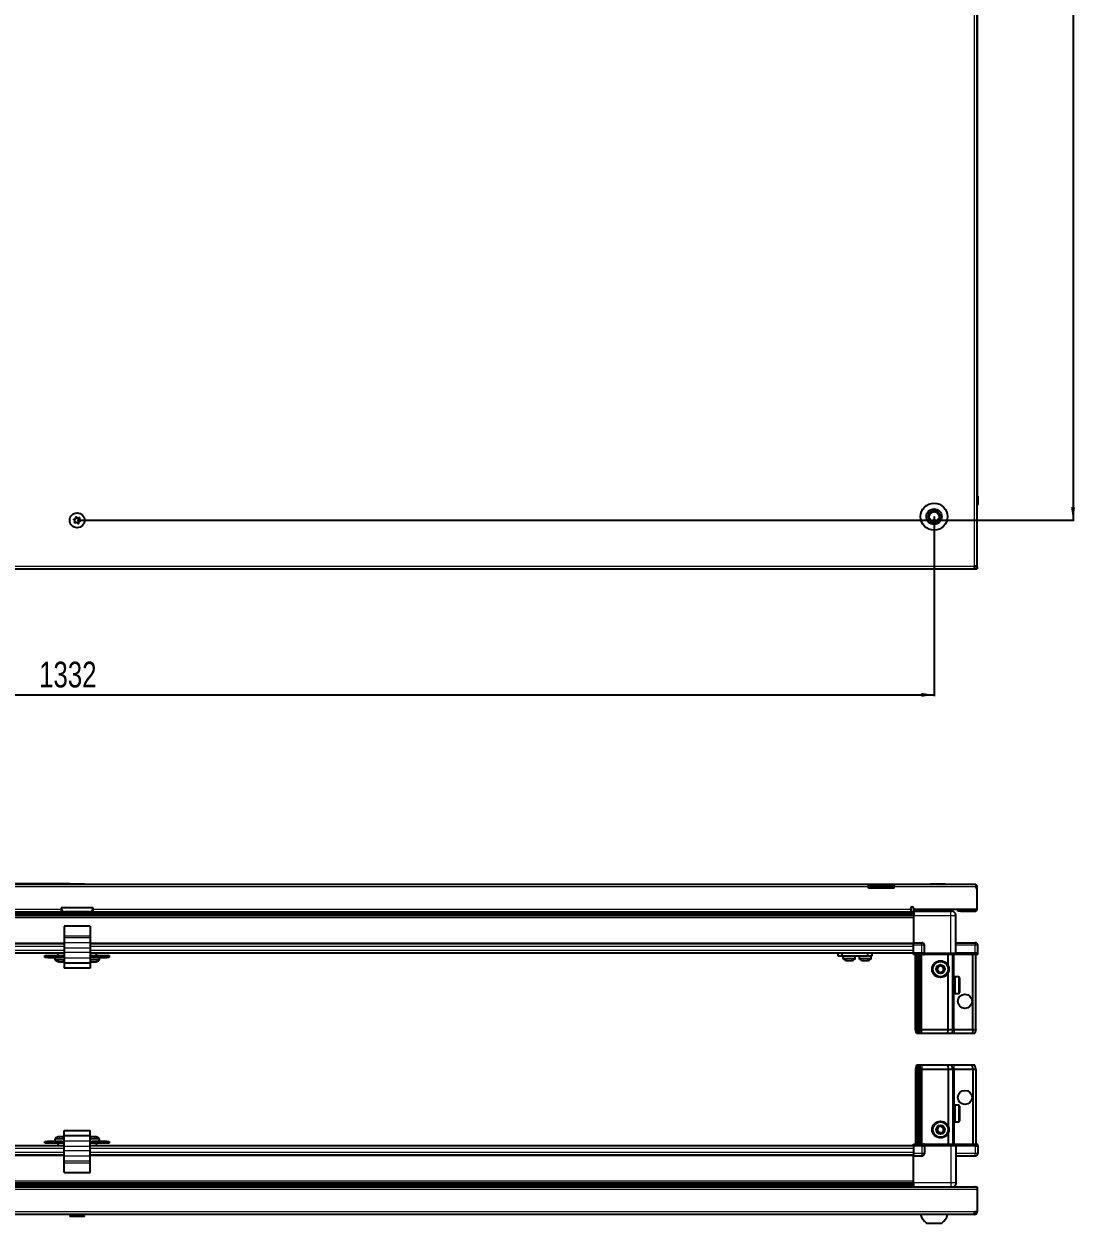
# Model space of a CAD drawing. Header units: millimetres. Extents: x 1219 to 4907, y 68 to 1991.
# Drawn here: x 2033 to 2850, y 68 to 1000 of the extents above; entities that cross this region are included whole.
import ezdxf

# ---------------------------------------------------------------- set-up
doc = ezdxf.new("R2010")
doc.units = ezdxf.units.MM
doc.layers.add('FORMAT', color=7, linetype='Continuous')
doc.styles.add('SLDTEXTSTYLE0', font='TXT', dxfattribs={"width": 0.75})
doc.dimstyles.new('SLDDIMSTYLE0', dxfattribs={"dimtxt": 20, "dimasz": 10, "dimexe": 0, "dimexo": 0.0625, "dimgap": 5, "dimtad": 2, "dimdec": 1, "dimrnd": 1e-09, "dimzin": 12, "dimdsep": 46, "dimtxsty": 'SLDTEXTSTYLE0', "dimsah": 1, "dimcen": 0.09, "dimadec": 0, "dimazin": 3, "dimtfac": 1, "dimtofl": 0, "dimtmove": 0, "dimatfit": 3, "dimfxl": 0, "dimfrac": 2, "dimtolj": 1, "dimtzin": 12, "dimarcsym": 0})

# ---------------------------------------------------------------- blocks, each defined once
blk = doc.blocks.new('_D_2')
at = {"layer": 'FORMAT'}
for p, q in [((1408.66, 617.31), (1408.66, 477.82)), ((2740.66, 617.31), (2740.66, 477.82)), ((1408.66, 478.82), (2740.66, 478.82))]:
    blk.add_line(p, q, dxfattribs=at)
for points in [[(1408.66, 478.82), (1418.66, 477.28), (1418.66, 480.36)], [(2740.66, 478.82), (2730.66, 480.36), (2730.66, 477.28)]]:
    blk.add_solid(points, dxfattribs=at)
at = {"layer": 'FORMAT', "insert": (2045.1, 504.6), "char_height": 20, "attachment_point": 1, "style": 'SLDTEXTSTYLE0'}
blk.add_mtext('1332', dxfattribs=at)
blk = doc.blocks.new('_D_4')
at = {"layer": 'FORMAT'}
for p, q in [((2074.67, 1738.32), (2849.66, 1738.32)), ((2848.66, 1738.32), (2848.66, 614.47)), ((2074.67, 614.47), (2849.66, 614.47))]:
    blk.add_line(p, q, dxfattribs=at)
for points in [[(2848.66, 1738.32), (2847.12, 1728.32), (2850.2, 1728.32)], [(2848.66, 614.47), (2850.2, 624.47), (2847.12, 624.47)]]:
    blk.add_solid(points, dxfattribs=at)
at = {"layer": 'FORMAT', "insert": (2822.88, 1135.76), "char_height": 20, "attachment_point": 1, "rotation": 90, "style": 'SLDTEXTSTYLE0'}
blk.add_mtext('1123,9', dxfattribs=at)
blk = doc.blocks.new('_D_11')
at = {"layer": 'FORMAT'}
for p, q in [((2068.86, 332.01), (1307.66, 332.01)), ((1308.66, 332.01), (1308.66, 75.01)), ((1377.25, 75.01), (1307.66, 75.01))]:
    blk.add_line(p, q, dxfattribs=at)
for points in [[(1308.66, 332.01), (1307.12, 322.01), (1310.2, 322.01)], [(1308.66, 75.01), (1310.2, 85.01), (1307.12, 85.01)]]:
    blk.add_solid(points, dxfattribs=at)
at = {"layer": 'FORMAT', "insert": (1282.88, 181.34), "char_height": 20, "attachment_point": 1, "rotation": 90, "style": 'SLDTEXTSTYLE0'}
blk.add_mtext('257', dxfattribs=at)

msp = doc.modelspace()

# ---------------------------------------------------------------- linework, layer by layer
at = {"color": 8, "linetype": 'Continuous', "lineweight": 18}
for p, q in [((2772.06, 578.92), (2772.06, 1773.72)), ((2774.16, 626.82), (2774.66, 626.82)), ((1377.26, 578.92), (2772.06, 578.92)), ((2689.66, 329.61), (1459.66, 329.61)), ((2699.66, 331.71), (2699.66, 330.21)), ((2773.16, 329.61), (2709.66, 329.61)), ((2724.66, 309.47), (1424.66, 309.47)), ((1426.66, 312.31), (2062.16, 312.31)), ((2062.16, 310.71), (2063.5, 310.71)), ((2085.82, 310.71), (2087.16, 310.71)), ((2087.16, 312.31), (2722.66, 312.31)), ((2722.66, 310.71), (2724.66, 310.71)), ((2761.16, 312.21), (2761.16, 310.71)), ((2772.06, 312.21), (2772.06, 310.71)), ((1424.66, 307.03), (2724.66, 307.03)), ((2724.66, 305.61), (1424.66, 305.61)), ((2753.66, 307.21), (2724.66, 307.21)), ((2753.66, 278.21), (2753.66, 307.21)), ((2084.66, 291.43), (2064.66, 291.43)), ((2084.66, 289.99), (2064.66, 289.99)), ((1424.66, 286.21), (2064.66, 286.21)), ((1424.66, 283.56), (2064.66, 283.56)), ((1424.66, 280.36), (2064.66, 280.36)), ((2084.66, 286.22), (2064.66, 286.22)), ((2084.66, 281.89), (2064.66, 281.89)), ((2084.66, 286.21), (2724.66, 286.21)), ((2084.66, 283.56), (2724.66, 283.56)), ((2084.66, 280.36), (2724.66, 280.36)), ((2731.16, 284.21), (2724.66, 284.21)), ((2731.16, 284.21), (2731.16, 286.21)), ((2731.16, 278.21), (2731.16, 284.21)), ((2733.16, 284.21), (2731.16, 284.21)), ((2772.66, 284.21), (2757.66, 284.21)), ((2772.66, 286.21), (2772.66, 284.21)), ((2772.66, 278.21), (2772.66, 284.21)), ((2774.66, 284.21), (2772.66, 284.21)), ((2064.66, 272.95), (2057.41, 272.95)), ((2064.66, 272.58), (2057.6, 272.58)), ((2084.66, 278.67), (2064.66, 278.67)), ((2084.66, 274.34), (2064.66, 274.34)), ((2091.91, 272.95), (2084.66, 272.95)), ((2091.71, 272.58), (2084.66, 272.58)), ((2672.07, 273.95), (2669.86, 273.95)), ((2672.17, 273.58), (2670.05, 273.58)), ((2679.36, 273.95), (2672.07, 273.95)), ((2679.16, 273.58), (2672.17, 273.58)), ((2679.21, 273.58), (2679.16, 273.58)), ((2679.41, 273.95), (2679.36, 273.95)), ((2689.86, 273.95), (2682.36, 273.95)), ((2689.75, 273.58), (2682.55, 273.58)), ((2691.66, 273.58), (2689.75, 273.58)), ((2691.86, 273.95), (2689.86, 273.95)), ((2724.66, 278.21), (2724.66, 277.87)), ((2731.16, 278.21), (2731.16, 277.87)), ((2731.16, 218.71), (2731.16, 277.01)), ((2733.36, 278.21), (2733.36, 277.01)), ((2753.66, 278.21), (2753.66, 277.01)), ((2756.16, 257.21), (2756.16, 277.01)), ((2757.86, 278.21), (2757.86, 277.01)), ((2772.66, 278.21), (2772.66, 277.01)), ((2759.56, 259.71), (2759.56, 258.02)), ((2759.56, 258.02), (2759.56, 246.71)), ((2756.16, 218.71), (2756.16, 249.21)), ((2731.16, 215.71), (2731.16, 218.71)), ((2756.16, 218.71), (2756.16, 215.71)), ((2731.16, 191.01), (2731.16, 188.01)), ((2731.16, 188.01), (2731.16, 129.71)), ((2756.16, 188.01), (2756.16, 191.01)), ((2756.16, 188.01), (2756.16, 157.51)), ((2759.56, 160.01), (2759.56, 147.01)), ((2756.16, 149.51), (2756.16, 129.71)), ((2057.41, 133.76), (2062.16, 133.76)), ((2057.6, 134.13), (2062.16, 134.13)), ((2062.16, 134.13), (2064.66, 134.13)), ((2062.16, 133.76), (2064.66, 133.76)), ((2064.66, 132.38), (2084.66, 132.38)), ((2084.66, 134.13), (2087.16, 134.13)), ((2084.66, 133.76), (2087.16, 133.76)), ((2087.16, 134.13), (2091.71, 134.13)), ((2087.16, 133.76), (2091.91, 133.76)), ((2064.66, 126.36), (1424.66, 126.36)), ((2064.66, 123.16), (1424.66, 123.16)), ((2064.66, 128.05), (2084.66, 128.05)), ((2064.66, 124.82), (2084.66, 124.82)), ((2724.66, 126.36), (2084.66, 126.36)), ((2724.66, 123.16), (2084.66, 123.16)), ((2731.16, 122.51), (2724.66, 122.51)), ((2731.16, 128.51), (2731.16, 128.84)), ((2731.16, 128.51), (2731.16, 122.51)), ((2733.16, 122.51), (2731.16, 122.51)), ((2731.16, 122.51), (2731.16, 120.51)), ((2733.36, 129.71), (2733.36, 128.51)), ((2753.66, 128.51), (2753.66, 129.71)), ((2753.66, 128.51), (2753.66, 99.51)), ((2772.66, 122.51), (2757.66, 122.51)), ((2757.86, 129.71), (2757.86, 128.51)), ((2772.66, 128.51), (2772.66, 129.71)), ((2772.66, 128.51), (2772.66, 122.51)), ((2774.66, 122.51), (2772.66, 122.51)), ((2772.66, 120.51), (2772.66, 122.51)), ((2064.66, 120.51), (1424.66, 120.51)), ((2064.66, 120.5), (2084.66, 120.5)), ((2064.66, 116.73), (2084.66, 116.73)), ((2064.66, 115.29), (2084.66, 115.29)), ((2724.66, 120.51), (2084.66, 120.51)), ((2774.16, 94.41), (1375.16, 94.41)), ((1424.66, 101.11), (2724.66, 101.11)), ((2724.66, 99.69), (1424.66, 99.69)), ((1424.66, 97.24), (2724.66, 97.24)), ((2753.66, 99.51), (2724.66, 99.51)), ((2772.06, 96.51), (2772.06, 96.61)), ((2772.06, 77.11), (1377.26, 77.11))]:
    msp.add_line(p, q, dxfattribs=at)
at = {"color": 7, "linetype": 'Continuous', "lineweight": 25}
for p, q in [((2774.16, 578.92), (2774.16, 1773.72)), ((2774.51, 633.32), (2774.51, 1719.32)), ((2774.16, 633.32), (2774.66, 633.32)), ((2774.66, 633.32), (2774.66, 633.32)), ((2774.66, 626.82), (2774.66, 633.32)), ((2774.66, 633.32), (2774.66, 626.82)), ((2774.16, 578.92), (2772.06, 578.92)), ((2772.06, 576.82), (2772.06, 578.92)), ((2774.16, 578.32), (2772.06, 578.32)), ((2774.16, 578.32), (2774.16, 578.92)), ((2774.16, 578.32), (2774.16, 576.82)), ((1377.26, 576.82), (2772.06, 576.82)), ((2772.06, 576.82), (2774.16, 576.82)), ((1459.66, 331.71), (2689.66, 331.71)), ((2068.87, 332.01), (2068.87, 331.71)), ((2068.87, 332.01), (2080.44, 332.01)), ((2080.44, 331.71), (2080.44, 332.01)), ((2689.66, 329.61), (2689.66, 331.71)), ((2689.66, 331.71), (2699.66, 331.71)), ((2699.66, 330.21), (2689.66, 330.21)), ((2689.66, 328.71), (2689.66, 329.61)), ((2709.66, 328.71), (2689.66, 328.71)), ((2699.66, 331.71), (2709.66, 331.71)), ((2709.66, 330.21), (2699.66, 330.21)), ((2709.66, 331.71), (2772.56, 331.71)), ((2709.66, 331.71), (2709.66, 329.61)), ((2709.66, 328.71), (2709.66, 329.61)), ((2737.72, 332.01), (2737.72, 331.71)), ((2737.72, 332.01), (2748.2, 332.01)), ((2748.2, 332.01), (2749.29, 332.01)), ((2749.29, 331.71), (2749.29, 332.01)), ((2773.16, 329.61), (2773.16, 328.71)), ((2773.16, 329.61), (2774.16, 329.61)), ((2774.16, 328.71), (2773.16, 328.71)), ((2774.16, 328.71), (2774.16, 329.61)), ((2774.16, 312.21), (2774.16, 328.71)), ((2724.66, 308.27), (1424.66, 308.27)), ((2724.66, 308.23), (1424.66, 308.23)), ((1426.66, 310.21), (2062.16, 310.21)), ((1450.78, 310.06), (2698.53, 310.06)), ((2087.16, 313.21), (2062.16, 313.21)), ((2062.16, 313.21), (2062.16, 312.31)), ((2062.16, 312.31), (2062.16, 310.21)), ((2084.16, 310.21), (2065.16, 310.21)), ((2087.16, 312.31), (2087.16, 313.21)), ((2087.16, 310.21), (2087.16, 312.31)), ((2087.16, 310.21), (2722.66, 310.21)), ((2693.16, 310.21), (2693.16, 310.06)), ((2693.27, 310.21), (2693.27, 310.06)), ((2693.45, 310.21), (2693.45, 310.06)), ((2693.96, 310.21), (2693.96, 310.06)), ((2694.35, 310.21), (2694.35, 310.06)), ((2695.2, 310.21), (2695.2, 310.06)), ((2695.77, 310.21), (2695.77, 310.06)), ((2696.89, 310.21), (2696.89, 310.06)), ((2697.57, 310.21), (2697.57, 310.06)), ((2698.53, 310.06), (2698.84, 310.06)), ((2698.84, 310.21), (2698.84, 310.06)), ((2698.84, 310.06), (2699.57, 310.06)), ((2698.84, 310.06), (2698.84, 310.06)), ((2699.1, 310.21), (2699.1, 310.06)), ((2699.57, 310.21), (2699.57, 310.06)), ((2699.57, 310.06), (2700.87, 310.06)), ((2700.78, 310.06), (2724.66, 310.06)), ((2700.87, 310.21), (2700.87, 310.06)), ((2700.96, 310.21), (2700.96, 310.06)), ((2701.59, 310.21), (2701.59, 310.06)), ((2702.78, 310.21), (2702.78, 310.06)), ((2703.41, 310.21), (2703.41, 310.06)), ((2704.39, 310.21), (2704.39, 310.06)), ((2704.87, 310.21), (2704.87, 310.06)), ((2705.54, 310.21), (2705.54, 310.06)), ((2705.81, 310.21), (2705.81, 310.06)), ((2706.11, 310.21), (2706.11, 310.06)), ((2706.16, 310.06), (2706.16, 310.21)), ((2706.16, 310.21), (2706.16, 310.06)), ((2722.66, 312.31), (2722.66, 313.06)), ((2722.66, 312.31), (2722.66, 310.21)), ((2724.66, 313.06), (2724.66, 312.21)), ((2724.66, 312.21), (2774.16, 312.21)), ((2724.66, 312.21), (2724.66, 310.71)), ((2724.66, 310.71), (2753.66, 310.71)), ((2724.81, 310.71), (2724.81, 307.21)), ((2727.41, 312.21), (2727.41, 310.71)), ((2753.91, 310.71), (2753.91, 312.21)), ((2759.16, 310.71), (2759.16, 312.21)), ((2761.16, 310.71), (2759.16, 310.71)), ((2761.16, 310.71), (2772.06, 310.71)), ((2084.66, 299.16), (2064.66, 299.16)), ((2064.66, 299.16), (2064.66, 291.43)), ((2084.66, 299.16), (2084.66, 291.43)), ((2724.66, 307.21), (2724.66, 286.21)), ((2757.66, 278.21), (2757.66, 307.21)), ((2064.66, 291.43), (2064.66, 289.99)), ((2064.66, 289.99), (2064.66, 286.22)), ((2084.66, 291.43), (2084.66, 289.99)), ((2084.66, 289.99), (2084.66, 286.22)), ((1424.66, 285.56), (2064.66, 285.56)), ((2064.66, 286.22), (2064.66, 281.89)), ((2064.66, 281.89), (2064.66, 278.67)), ((2084.66, 286.22), (2084.66, 281.89)), ((2084.66, 285.56), (2724.66, 285.56)), ((2084.66, 281.89), (2084.66, 278.67)), ((2724.66, 286.21), (2731.16, 286.21)), ((2724.66, 284.21), (2724.66, 286.21)), ((2724.66, 278.21), (2724.66, 284.21)), ((2733.16, 278.21), (2733.16, 284.21)), ((2757.66, 286.21), (2772.66, 286.21)), ((2774.66, 278.21), (2774.66, 284.21)), ((1424.66, 278.36), (2064.66, 278.36)), ((2049.66, 274.86), (2049.66, 276.36)), ((2049.66, 276.36), (2051.66, 276.36)), ((2051.66, 274.86), (2049.66, 274.86)), ((2051.66, 276.36), (2051.66, 274.86)), ((2051.66, 276.36), (2062.91, 276.36)), ((2051.66, 274.86), (2062.91, 274.86)), ((2057.41, 274.86), (2057.41, 272.95)), ((2059.66, 278.36), (2059.66, 276.36)), ((2062.91, 274.86), (2062.91, 276.36)), ((2062.91, 276.36), (2064.66, 276.36)), ((2064.66, 274.86), (2062.91, 274.86)), ((2064.66, 278.67), (2064.66, 274.34)), ((2064.66, 274.34), (2064.66, 270.36)), ((2084.66, 270.36), (2064.66, 270.36)), ((2064.66, 270.36), (2064.66, 266.36)), ((2084.66, 278.67), (2084.66, 274.34)), ((2084.66, 278.36), (2724.66, 278.36)), ((2084.66, 276.36), (2086.41, 276.36)), ((2086.41, 274.86), (2084.66, 274.86)), ((2084.66, 274.34), (2084.66, 270.36)), ((2084.66, 271.56), (2084.91, 271.48)), ((2084.66, 270.36), (2084.66, 266.36)), ((2086.41, 276.36), (2086.41, 274.86)), ((2086.41, 276.36), (2097.66, 276.36)), ((2086.41, 274.86), (2097.66, 274.86)), ((2089.66, 276.36), (2089.66, 278.36)), ((2091.91, 272.95), (2091.91, 274.86)), ((2097.66, 274.86), (2097.66, 276.36)), ((2097.66, 276.36), (2099.66, 276.36)), ((2099.66, 274.86), (2097.66, 274.86)), ((2099.66, 276.36), (2099.66, 274.86)), ((2666.01, 275.86), (2666.01, 278.36)), ((2669.01, 275.86), (2666.01, 275.86)), ((2669.01, 278.36), (2669.01, 275.86)), ((2689.21, 275.86), (2669.01, 275.86)), ((2669.86, 275.86), (2669.86, 273.95)), ((2679.36, 273.95), (2679.36, 275.86)), ((2679.41, 273.95), (2679.41, 275.86)), ((2682.36, 275.86), (2682.36, 273.95)), ((2689.21, 275.86), (2689.21, 278.36)), ((2692.21, 275.86), (2689.21, 275.86)), ((2691.86, 273.95), (2691.86, 275.86)), ((2692.21, 278.36), (2692.21, 275.86)), ((2724.66, 278.21), (2731.16, 278.21)), ((2724.66, 278.21), (2724.66, 277.87)), ((2724.66, 278.21), (2724.66, 278.21)), ((2731.16, 278.21), (2724.66, 278.21)), ((2724.66, 277.01), (2724.66, 277.87)), ((2724.66, 277.87), (2724.66, 277.87)), ((2724.66, 277.87), (2731.16, 277.87)), ((2732.48, 277.01), (2724.66, 277.01)), ((2726.16, 218.71), (2726.16, 277.01)), ((2727.66, 218.71), (2727.66, 277.01)), ((2729.16, 218.71), (2729.16, 277.01)), ((2730.16, 218.71), (2730.16, 277.01)), ((2733.16, 278.21), (2731.16, 278.21)), ((2732.48, 277.01), (2733.16, 277.01)), ((2733.16, 278.21), (2733.16, 277.01)), ((2733.16, 278.21), (2733.36, 278.21)), ((2733.36, 277.01), (2733.16, 277.01)), ((2733.36, 278.21), (2753.66, 278.21)), ((2753.66, 277.01), (2733.36, 277.01)), ((2751.66, 268.21), (2751.66, 277.01)), ((2753.66, 278.21), (2757.66, 278.21)), ((2757.66, 277.01), (2753.66, 277.01)), ((2755.16, 218.71), (2755.16, 277.01)), ((2757.66, 278.21), (2757.66, 277.01)), ((2757.66, 278.21), (2757.86, 278.21)), ((2757.86, 277.01), (2757.66, 277.01)), ((2757.86, 278.21), (2772.66, 278.21)), ((2772.66, 278.21), (2757.86, 278.21)), ((2772.66, 277.01), (2757.86, 277.01)), ((2770.66, 218.71), (2770.66, 277.01)), ((2774.66, 278.21), (2772.66, 278.21)), ((2772.66, 277.01), (2774.16, 277.01)), ((2773.16, 218.71), (2773.16, 277.01)), ((2774.16, 277.01), (2774.66, 277.87)), ((2774.66, 278.21), (2774.66, 277.87)), ((2084.66, 266.36), (2064.66, 266.36)), ((2751.66, 218.71), (2751.66, 263.21)), ((2755.19, 257.21), (2755.16, 257.21)), ((2755.67, 256.52), (2755.19, 257.21)), ((2755.19, 257.21), (2755.19, 256.17)), ((2755.19, 256.17), (2755.19, 249.21)), ((2756.16, 257.21), (2755.67, 256.52)), ((2755.67, 256.52), (2755.67, 255.66)), ((2755.67, 255.66), (2755.67, 249.9)), ((2756.16, 257.21), (2756.16, 256.17)), ((2756.16, 256.17), (2756.16, 249.21)), ((2756.66, 257.61), (2756.56, 257.61)), ((2756.56, 257.61), (2756.56, 248.81)), ((2759.56, 259.71), (2756.66, 259.71)), ((2756.66, 259.71), (2756.66, 259.7)), ((2757.16, 259.7), (2756.66, 259.7)), ((2756.66, 259.7), (2756.66, 259.62)), ((2756.66, 259.62), (2756.66, 259.27)), ((2757.16, 259.62), (2756.66, 259.62)), ((2757.16, 259.27), (2756.66, 259.27)), ((2756.66, 259.27), (2756.66, 258.97)), ((2756.66, 258.97), (2756.66, 258.26)), ((2757.16, 258.97), (2756.66, 258.97)), ((2757.16, 258.26), (2756.66, 258.26)), ((2756.66, 258.26), (2756.66, 257.76)), ((2756.66, 257.76), (2756.66, 256.74)), ((2757.16, 257.76), (2756.66, 257.76)), ((2757.16, 256.74), (2756.66, 256.74)), ((2756.66, 256.74), (2756.66, 256.1)), ((2756.66, 256.1), (2756.66, 254.88)), ((2757.16, 256.1), (2756.66, 256.1)), ((2757.16, 254.88), (2756.66, 254.88)), ((2756.66, 254.88), (2756.66, 254.34)), ((2757.16, 254.34), (2756.66, 254.34)), ((2756.66, 254.16), (2756.66, 252.86)), ((2757.16, 254.16), (2756.66, 254.16)), ((2757.16, 252.86), (2756.66, 252.86)), ((2757.16, 252.48), (2756.66, 252.48)), ((2756.66, 252.48), (2756.66, 252.13)), ((2757.16, 252.13), (2756.66, 252.13)), ((2756.66, 252.13), (2756.66, 250.87)), ((2757.16, 259.62), (2757.16, 259.7)), ((2757.16, 258.97), (2757.16, 259.27)), ((2757.16, 257.76), (2757.16, 258.26)), ((2757.16, 256.1), (2757.16, 256.74)), ((2757.16, 254.16), (2757.16, 254.88)), ((2757.16, 252.13), (2757.16, 252.86)), ((2760.36, 258.91), (2760.36, 257.42)), ((2760.36, 257.42), (2760.36, 247.51)), ((2755.16, 249.21), (2755.19, 249.21)), ((2755.19, 249.21), (2755.67, 249.9)), ((2755.67, 249.9), (2756.16, 249.21)), ((2756.56, 248.81), (2756.66, 248.81)), ((2757.16, 250.87), (2756.66, 250.87)), ((2756.66, 250.87), (2756.66, 250.2)), ((2756.66, 250.2), (2756.66, 249.11)), ((2757.16, 250.2), (2756.66, 250.2)), ((2757.16, 249.11), (2756.66, 249.11)), ((2756.66, 249.11), (2756.66, 248.57)), ((2756.66, 248.57), (2756.66, 247.75)), ((2757.16, 248.57), (2756.66, 248.57)), ((2757.16, 247.75), (2756.66, 247.75)), ((2756.66, 247.75), (2756.66, 247.39)), ((2756.66, 247.39), (2756.66, 246.93)), ((2757.16, 247.39), (2756.66, 247.39)), ((2757.16, 246.93), (2756.66, 246.93)), ((2756.66, 246.93), (2756.66, 246.78)), ((2756.66, 246.78), (2756.66, 246.71)), ((2757.16, 246.78), (2756.66, 246.78)), ((2756.66, 246.71), (2759.56, 246.71)), ((2757.16, 250.2), (2757.16, 250.87)), ((2757.16, 248.57), (2757.16, 249.11)), ((2757.16, 247.39), (2757.16, 247.75)), ((2757.16, 246.78), (2757.16, 246.93)), ((2726.16, 218.71), (2727.66, 218.71)), ((2726.96, 215.71), (2726.16, 218.71)), ((2728.11, 215.71), (2726.96, 215.71)), ((2727.66, 218.71), (2729.16, 218.71)), ((2728.11, 215.71), (2727.66, 218.71)), ((2728.61, 215.71), (2728.11, 215.71)), ((2728.61, 215.71), (2729.16, 218.71)), ((2729.35, 215.71), (2728.61, 215.71)), ((2729.16, 218.71), (2730.16, 218.71)), ((2729.35, 215.71), (2730.16, 218.71)), ((2731.16, 215.71), (2729.35, 215.71)), ((2730.16, 218.71), (2731.16, 218.71)), ((2731.16, 218.71), (2751.66, 218.71)), ((2751.32, 215.71), (2731.16, 215.71)), ((2751.32, 215.71), (2751.66, 218.71)), ((2754.35, 215.71), (2751.32, 215.71)), ((2751.66, 218.71), (2755.16, 218.71)), ((2755.16, 218.71), (2754.35, 215.71)), ((2756.16, 215.71), (2754.35, 215.71)), ((2755.16, 218.71), (2756.16, 218.71)), ((2756.16, 218.71), (2770.66, 218.71)), ((2770.5, 215.71), (2756.16, 215.71)), ((2770.66, 218.71), (2770.5, 215.71)), ((2772.35, 215.71), (2770.5, 215.71)), ((2770.66, 218.71), (2773.16, 218.71)), ((2773.16, 218.71), (2772.35, 215.71)), ((2726.96, 191.01), (2726.16, 188.01)), ((2726.16, 188.01), (2727.66, 188.01)), ((2726.16, 188.01), (2726.16, 129.71)), ((2728.11, 191.01), (2726.96, 191.01)), ((2728.11, 191.01), (2727.66, 188.01)), ((2727.66, 188.01), (2729.16, 188.01)), ((2727.66, 188.01), (2727.66, 129.71)), ((2728.61, 191.01), (2728.11, 191.01)), ((2728.61, 191.01), (2729.16, 188.01)), ((2729.35, 191.01), (2728.61, 191.01)), ((2729.16, 188.01), (2730.16, 188.01)), ((2729.16, 188.01), (2729.16, 129.71)), ((2729.35, 191.01), (2730.16, 188.01)), ((2731.16, 191.01), (2729.35, 191.01)), ((2730.16, 188.01), (2730.16, 129.71)), ((2730.16, 188.01), (2731.16, 188.01)), ((2751.32, 191.01), (2731.16, 191.01)), ((2731.16, 188.01), (2751.66, 188.01)), ((2751.32, 191.01), (2751.66, 188.01)), ((2754.35, 191.01), (2751.32, 191.01)), ((2751.66, 188.01), (2751.66, 143.51)), ((2751.66, 188.01), (2755.16, 188.01)), ((2755.16, 188.01), (2754.35, 191.01)), ((2756.16, 191.01), (2754.35, 191.01)), ((2755.16, 188.01), (2755.16, 129.71)), ((2755.16, 188.01), (2756.16, 188.01)), ((2770.5, 191.01), (2756.16, 191.01)), ((2756.16, 188.01), (2770.66, 188.01)), ((2770.66, 188.01), (2770.5, 191.01)), ((2772.35, 191.01), (2770.5, 191.01)), ((2770.66, 188.01), (2773.16, 188.01)), ((2770.66, 188.01), (2770.66, 129.71)), ((2773.16, 188.01), (2772.35, 191.01)), ((2773.16, 188.01), (2773.16, 129.71)), ((2759.56, 160.01), (2756.66, 160.01)), ((2757.16, 160.01), (2756.66, 160.01)), ((2756.66, 160.01), (2756.66, 159.96)), ((2756.66, 159.96), (2756.66, 159.68)), ((2757.16, 159.96), (2756.66, 159.96)), ((2757.16, 159.68), (2756.66, 159.68)), ((2756.66, 159.68), (2756.66, 159.4)), ((2757.16, 159.4), (2756.66, 159.4)), ((2756.66, 159.4), (2756.66, 158.74)), ((2757.16, 158.74), (2756.66, 158.74)), ((2756.66, 158.74), (2756.66, 158.27)), ((2757.16, 159.96), (2757.16, 160.01)), ((2757.16, 159.4), (2757.16, 159.68)), ((2757.16, 158.27), (2757.16, 158.74)), ((2760.36, 159.21), (2760.36, 147.81)), ((2755.19, 157.51), (2755.16, 157.51)), ((2755.16, 149.51), (2755.19, 149.51)), ((2755.67, 156.82), (2755.19, 157.51)), ((2755.19, 157.51), (2755.19, 149.51)), ((2755.19, 149.51), (2755.67, 150.2)), ((2756.16, 157.51), (2755.67, 156.82)), ((2755.67, 156.82), (2755.67, 150.2)), ((2755.67, 150.2), (2756.16, 149.51)), ((2756.16, 157.51), (2756.16, 149.51)), ((2756.66, 157.91), (2756.56, 157.91)), ((2756.56, 157.91), (2756.56, 149.11)), ((2756.56, 149.11), (2756.66, 149.11)), ((2756.66, 158.27), (2756.66, 157.29)), ((2757.16, 158.27), (2756.66, 158.27)), ((2757.16, 157.29), (2756.66, 157.29)), ((2756.66, 157.29), (2756.66, 156.66)), ((2756.66, 156.66), (2756.66, 155.47)), ((2757.16, 156.66), (2756.66, 156.66)), ((2757.16, 155.47), (2756.66, 155.47)), ((2756.66, 155.47), (2756.66, 154.84)), ((2757.16, 154.84), (2756.66, 154.84)), ((2756.66, 154.75), (2756.66, 153.46)), ((2757.16, 154.75), (2756.66, 154.75)), ((2757.16, 153.46), (2756.66, 153.46)), ((2757.16, 152.98), (2756.66, 152.98)), ((2756.66, 152.98), (2756.66, 152.72)), ((2756.66, 152.72), (2756.66, 151.45)), ((2757.16, 152.72), (2756.66, 152.72)), ((2757.16, 151.45), (2756.66, 151.45)), ((2756.66, 151.45), (2756.66, 150.77)), ((2756.66, 150.77), (2756.66, 149.65)), ((2757.16, 150.77), (2756.66, 150.77)), ((2757.16, 149.65), (2756.66, 149.65)), ((2756.66, 149.65), (2756.66, 149.08)), ((2756.66, 149.08), (2756.66, 148.22)), ((2757.16, 149.08), (2756.66, 149.08)), ((2757.16, 156.66), (2757.16, 157.29)), ((2757.16, 154.75), (2757.16, 155.47)), ((2757.16, 152.72), (2757.16, 153.46)), ((2757.16, 150.77), (2757.16, 151.45)), ((2757.16, 149.08), (2757.16, 149.65)), ((2064.66, 140.36), (2084.66, 140.36)), ((2064.66, 136.36), (2064.66, 140.36)), ((2084.66, 136.36), (2084.66, 140.36)), ((2757.16, 148.22), (2756.66, 148.22)), ((2756.66, 148.22), (2756.66, 147.83)), ((2756.66, 147.83), (2756.66, 147.31)), ((2757.16, 147.83), (2756.66, 147.83)), ((2757.16, 147.31), (2756.66, 147.31)), ((2756.66, 147.31), (2756.66, 147.13)), ((2756.66, 147.13), (2756.66, 147.01)), ((2757.16, 147.13), (2756.66, 147.13)), ((2756.66, 147.01), (2759.56, 147.01)), ((2757.16, 147.83), (2757.16, 148.22)), ((2757.16, 147.13), (2757.16, 147.31)), ((2049.66, 130.36), (2049.66, 131.86)), ((2049.66, 131.86), (2051.66, 131.86)), ((2051.66, 131.86), (2051.66, 130.36)), ((2062.91, 131.86), (2051.66, 131.86)), ((2057.41, 133.76), (2057.41, 131.86)), ((2062.91, 130.36), (2062.91, 131.86)), ((2062.91, 131.86), (2064.66, 131.86)), ((2063.33, 135.35), (2063.33, 135.34)), ((2064.66, 136.36), (2084.66, 136.36)), ((2064.66, 132.38), (2064.66, 136.36)), ((2064.66, 128.05), (2064.66, 132.38)), ((2084.66, 132.38), (2084.66, 136.36)), ((2084.66, 128.05), (2084.66, 132.38)), ((2084.66, 131.86), (2086.41, 131.86)), ((2086.41, 131.86), (2086.41, 130.36)), ((2097.66, 131.86), (2086.41, 131.86)), ((2088.33, 135.35), (2088.33, 135.34)), ((2091.91, 131.86), (2091.91, 133.76)), ((2097.66, 130.36), (2097.66, 131.86)), ((2097.66, 131.86), (2099.66, 131.86)), ((2099.66, 131.86), (2099.66, 130.36)), ((2751.66, 138.51), (2751.66, 129.71)), ((2064.66, 128.36), (1424.66, 128.36)), ((2064.66, 121.16), (1424.66, 121.16)), ((2051.66, 130.36), (2049.66, 130.36)), ((2062.91, 130.36), (2051.66, 130.36)), ((2059.66, 130.36), (2059.66, 128.36)), ((2064.66, 130.36), (2062.91, 130.36)), ((2064.66, 124.82), (2064.66, 128.05)), ((2064.66, 120.5), (2064.66, 124.82)), ((2086.41, 130.36), (2084.66, 130.36)), ((2724.66, 128.36), (2084.66, 128.36)), ((2084.66, 124.82), (2084.66, 128.05)), ((2084.66, 120.5), (2084.66, 124.82)), ((2724.66, 121.16), (2084.66, 121.16)), ((2097.66, 130.36), (2086.41, 130.36)), ((2089.66, 128.36), (2089.66, 130.36)), ((2099.66, 130.36), (2097.66, 130.36)), ((2724.66, 128.84), (2724.66, 129.71)), ((2724.66, 129.71), (2732.48, 129.71)), ((2731.16, 128.84), (2724.66, 128.84)), ((2724.66, 128.51), (2724.66, 128.84)), ((2731.16, 128.51), (2724.66, 128.51)), ((2724.66, 128.51), (2724.66, 122.51)), ((2724.66, 122.51), (2724.66, 120.51)), ((2731.16, 128.51), (2733.16, 128.51)), ((2733.16, 128.51), (2731.16, 128.51)), ((2733.16, 129.71), (2732.48, 129.71)), ((2733.16, 128.51), (2733.16, 129.71)), ((2733.16, 129.71), (2733.36, 129.71)), ((2733.36, 128.51), (2733.16, 128.51)), ((2733.16, 128.51), (2733.16, 122.51)), ((2733.36, 129.71), (2753.66, 129.71)), ((2753.66, 128.51), (2733.36, 128.51)), ((2753.66, 129.71), (2757.66, 129.71)), ((2757.66, 128.51), (2753.66, 128.51)), ((2757.66, 128.51), (2757.66, 129.71)), ((2757.66, 129.71), (2757.86, 129.71)), ((2757.86, 128.51), (2757.66, 128.51)), ((2757.66, 128.51), (2757.66, 99.51)), ((2757.86, 129.71), (2772.66, 129.71)), ((2772.66, 128.51), (2757.86, 128.51)), ((2774.16, 129.71), (2772.66, 129.71)), ((2772.66, 128.51), (2774.66, 128.51)), ((2774.66, 128.84), (2774.16, 129.71)), ((2774.66, 128.84), (2774.16, 129.71)), ((2774.66, 128.51), (2774.66, 128.84)), ((2774.66, 128.51), (2774.66, 128.84)), ((2774.66, 128.51), (2774.66, 128.51)), ((2774.66, 128.51), (2774.66, 122.51)), ((2064.66, 116.73), (2064.66, 120.5)), ((2064.66, 115.29), (2064.66, 116.73)), ((2064.66, 107.56), (2064.66, 115.29)), ((2084.66, 116.73), (2084.66, 120.5)), ((2084.66, 115.29), (2084.66, 116.73)), ((2084.66, 107.56), (2084.66, 115.29)), ((2724.66, 120.51), (2731.16, 120.51)), ((2724.66, 99.51), (2724.66, 120.51)), ((2757.66, 120.51), (2772.66, 120.51)), ((2064.66, 107.56), (2084.66, 107.56)), ((1375.16, 96.51), (2774.16, 96.51)), ((1424.66, 98.49), (2724.66, 98.49)), ((1424.66, 98.45), (2724.66, 98.45)), ((2698.53, 96.66), (1450.78, 96.66)), ((2693.16, 96.51), (2693.16, 96.66)), ((2693.33, 96.51), (2693.33, 96.66)), ((2693.54, 96.51), (2693.54, 96.66)), ((2694.1, 96.51), (2694.1, 96.66)), ((2694.52, 96.51), (2694.52, 96.66)), ((2695.42, 96.51), (2695.42, 96.66)), ((2696, 96.51), (2696, 96.66)), ((2697.15, 96.51), (2697.15, 96.66)), ((2697.84, 96.51), (2697.84, 96.66)), ((2699.12, 96.66), (2698.53, 96.66)), ((2699.12, 96.51), (2699.12, 96.66)), ((2699.13, 96.66), (2699.12, 96.66)), ((2699.86, 96.66), (2699.13, 96.66)), ((2699.29, 96.51), (2699.29, 96.66)), ((2699.79, 96.51), (2699.79, 96.66)), ((2699.86, 96.51), (2699.86, 96.66)), ((2700.78, 96.66), (2699.86, 96.66)), ((2699.86, 96.66), (2699.86, 96.66)), ((2724.66, 96.66), (2700.78, 96.66)), ((2701.15, 96.51), (2701.15, 96.66)), ((2701.86, 96.51), (2701.86, 96.66)), ((2703.03, 96.51), (2703.03, 96.66)), ((2703.64, 96.51), (2703.64, 96.66)), ((2704.58, 96.51), (2704.58, 96.66)), ((2705.03, 96.51), (2705.03, 96.66)), ((2705.65, 96.51), (2705.65, 96.66)), ((2705.9, 96.51), (2705.9, 96.66)), ((2706.14, 96.51), (2706.14, 96.66)), ((2706.15, 96.51), (2706.15, 96.66)), ((2759.16, 96.61), (2772.06, 96.61)), ((2759.16, 96.61), (2759.16, 96.51)), ((2774.16, 96.51), (2774.16, 94.41)), ((2774.16, 94.41), (2774.16, 77.11)), ((2772.06, 75.01), (1377.26, 75.01)), ((2069.86, 75.01), (2068.87, 74.02)), ((2080.44, 74.02), (2079.46, 75.01)), ((2774.16, 77.11), (2772.06, 77.11)), ((2772.06, 75.01), (2772.06, 77.11)), ((2068.87, 74.02), (2068.87, 73.51)), ((2080.44, 74.02), (2068.87, 74.02)), ((2080.44, 73.51), (2068.87, 73.51)), ((2080.44, 73.51), (2080.44, 74.02)), ((2734.66, 68.41), (2746.66, 68.41))]:
    msp.add_line(p, q, dxfattribs=at)
at = {"color": 7, "linetype": 'Continuous', "lineweight": 25, "flags": 128}
for points in [[(2064.66, 135.16), (2064.65, 135.16), (2064.33, 135.26)], [(2085.01, 135.26), (2084.69, 135.17), (2084.66, 135.16)], [(2772.7, 96.51), (2772.47, 96.57), (2772.06, 96.61)]]:
    msp.add_lwpolyline(points, dxfattribs=at)
at = {"color": 7, "linetype": 'Continuous', "lineweight": 25}
for centre, radius in [((2740.66, 617.32), 10.5), ((2074.66, 614.47), 5.79), ((2074.66, 614.47), 1.85), ((2740.66, 617.32), 6), ((2740.66, 617.32), 3.9), ((2745.66, 265.71), 6.5), ((2745.66, 265.71), 3.46), ((2764.66, 240.71), 5.5), ((2764.66, 166.01), 5.5), ((2745.66, 141.01), 6.5), ((2745.66, 141.01), 3.46)]:
    msp.add_circle(centre, radius, dxfattribs=at)
at = {"color": 8, "linetype": 'Continuous', "lineweight": 18}
for centre in [(2745.66, 265.71), (2745.66, 141.01)]:
    msp.add_circle(centre, 5.7, dxfattribs=at)
at = {"color": 7, "linetype": 'Continuous', "lineweight": 25}
for centre, radius, start, end in [((2772.66, 626.82), 2, 318.59038, 0), ((2740.66, 617.32), 4.62, 120, 180), ((2740.66, 617.32), 4.62, 180, 240), ((2740.66, 617.32), 4.62, 60, 120), ((2740.66, 617.32), 4.62, 360, 60), ((2740.66, 617.32), 4.62, 300, 360), ((2740.66, 617.32), 4.62, 240, 300), ((2065.16, 313.21), 3, 180, 270), ((2084.16, 313.21), 3, 270, 360), ((2723.66, 313.06), 1, 0, 180), ((2772.06, 312.81), 2.1, 270, 343.39845), ((2731.16, 284.21), 2, 0, 90), ((2772.66, 284.21), 2, 0, 90), ((2057.86, 272.95), 0.45, 180, 235.28209), ((2062.16, 279.16), 8, 235.28209, 259.10263), ((2062.16, 279.16), 8, 280.79755, 288.20996), ((2087.16, 279.16), 8, 286.33055, 304.71791), ((2091.46, 272.95), 0.45, 304.71791, 0), ((2670.31, 273.95), 0.45, 180, 235.28209), ((2674.61, 280.16), 8, 235.28209, 259.05401), ((2674.61, 280.16), 8, 280.84597, 304.71791), ((2674.66, 280.16), 8, 280.92113, 304.71791), ((2678.91, 273.95), 0.45, 304.71791, 0), ((2678.96, 273.95), 0.45, 304.71791, 0), ((2682.81, 273.95), 0.45, 180, 235.28209), ((2687.11, 280.16), 8, 235.28209, 258.92302), ((2687.11, 280.16), 8, 280.93918, 304.71791), ((2691.41, 273.95), 0.45, 304.71791, 0), ((2745.66, 265.71), 2.5, 118.29497, 178.29497), ((2745.66, 265.71), 2.5, 178.29497, 238.29497), ((2745.66, 265.71), 2.5, 238.29497, 298.29497), ((2745.66, 265.71), 2.5, 58.29497, 118.29497), ((2745.66, 265.71), 2.5, 298.29497, 358.29497), ((2745.66, 265.71), 2.5, 358.29497, 58.29497), ((2756.16, 257.61), 0.4, 270, 360), ((2759.56, 258.91), 0.8, 0, 90), ((2756.16, 248.81), 0.4, 0, 90), ((2759.56, 247.51), 0.8, 270, 360), ((2759.56, 159.21), 0.8, 0, 90), ((2756.16, 157.91), 0.4, 270, 360), ((2756.16, 149.11), 0.4, 0, 90), ((2745.66, 141.01), 2.5, 134.67671, 194.67671), ((2745.66, 141.01), 2.5, 194.67671, 254.67671), ((2745.66, 141.01), 2.5, 74.67671, 134.67671), ((2745.66, 141.01), 2.5, 14.67671, 74.67671), ((2745.66, 141.01), 2.5, 314.67671, 14.67671), ((2759.56, 147.81), 0.8, 270, 360), ((2057.86, 133.76), 0.45, 124.71791, 180), ((2062.16, 127.56), 8, 105.59831, 124.71791), ((2087.16, 127.56), 8, 55.28209, 74.20809), ((2091.46, 133.76), 0.45, 0, 55.28209), ((2745.66, 141.01), 2.5, 254.67671, 314.67671), ((2731.16, 122.51), 2, 270, 0), ((2772.66, 122.51), 2, 270, 0), ((2741.68, 78.03), 11.91, 194.70035, 233.8734), ((2739.63, 78.03), 11.91, 306.1266, 345.29965), ((2772.06, 77.11), 0.6, 270, 0), ((2772.06, 77.11), 2.1, 270, 0)]:
    msp.add_arc(centre, radius, start, end, dxfattribs=at)
for centre, start_param, end_param in [((2731.16, 274.41), 5.560451, 6.283185), ((2731.16, 132.31), 3.141593, 3.864327)]:
    msp.add_ellipse(centre, major_axis=(0, 3.46), ratio=0.57735, start_param=start_param, end_param=end_param, dxfattribs=at)
for points, knots in [([(2077.38, 613.83), (2077.38, 613.84), (2077.39, 613.87), (2077.36, 613.92), (2077.27, 614.04), (2076.98, 614.29), (2076.57, 614.64), (2076.36, 615.24), (2076.45, 615.75), (2076.56, 616.13), (2076.61, 616.36), (2076.61, 616.45), (2076.59, 616.49), (2076.57, 616.52), (2076.54, 616.53), (2076.47, 616.54), (2076.21, 616.48), (2075.77, 616.3), (2075.06, 616.2), (2074.48, 616.61), (2074.17, 616.96), (2073.96, 617.13), (2073.89, 617.16), (2073.86, 617.16), (2073.83, 617.15), (2073.8, 617.12), (2073.78, 617.09), (2073.75, 617.01), (2073.7, 616.79), (2073.63, 616.41), (2073.48, 615.92), (2073.02, 615.48), (2072.5, 615.35), (2072.12, 615.25), (2071.98, 615.19), (2071.94, 615.14), (2071.93, 615.11), (2071.93, 615.08), (2071.95, 615.02), (2072.05, 614.91), (2072.34, 614.66), (2072.75, 614.3), (2072.95, 613.71), (2072.87, 613.2), (2072.76, 612.82), (2072.71, 612.59), (2072.71, 612.49), (2072.72, 612.45), (2072.74, 612.43), (2072.77, 612.41), (2072.84, 612.41), (2073.1, 612.47), (2073.55, 612.64), (2074.25, 612.74), (2074.83, 612.34), (2075.15, 611.98), (2075.36, 611.81), (2075.42, 611.79), (2075.45, 611.79), (2075.48, 611.8), (2075.51, 611.82), (2075.53, 611.86), (2075.56, 611.94), (2075.62, 612.16), (2075.69, 612.53), (2075.84, 613.03), (2076.29, 613.47), (2076.82, 613.6), (2077.2, 613.7), (2077.33, 613.76), (2077.37, 613.8), (2077.38, 613.82), (2077.38, 613.83)], [0, 0, 0, 0, 0.002009, 0.00442, 0.009365, 0.025528, 0.067705, 0.095786, 0.124646, 0.150342, 0.160519, 0.163394, 0.165697, 0.167245, 0.168874, 0.17077, 0.178606, 0.211994, 0.249994, 0.287995, 0.321383, 0.329219, 0.331115, 0.332744, 0.334292, 0.336217, 0.338535, 0.341318, 0.349662, 0.375358, 0.404217, 0.432298, 0.474475, 0.490639, 0.496669, 0.49844, 0.5, 0.502009, 0.50442, 0.509365, 0.525528, 0.567705, 0.595786, 0.624646, 0.650342, 0.660519, 0.663394, 0.665697, 0.667245, 0.668874, 0.67077, 0.678606, 0.711994, 0.749994, 0.787995, 0.821383, 0.829219, 0.831115, 0.832744, 0.834292, 0.836217, 0.838535, 0.841318, 0.849662, 0.875358, 0.904217, 0.932298, 0.974475, 0.990639, 0.996669, 0.99844, 1, 1, 1, 1]), ([(2736.04, 617.32), (2736.37, 617.9), (2736.93, 618.88), (2737.76, 620.3), (2738.17, 621.01), (2738.35, 621.32)], [0, 0, 0, 0, 0.439131, 0.751378, 1, 1, 1, 1]), ([(2738.35, 613.32), (2738.02, 613.9), (2737.45, 614.88), (2736.63, 616.3), (2736.22, 617.01), (2736.04, 617.32)], [0, 0, 0, 0, 0.439131, 0.751378, 1, 1, 1, 1]), ([(2738.35, 621.32), (2738.55, 621.32), (2739.25, 621.32), (2740.56, 621.32), (2741.95, 621.32), (2742.7, 621.32), (2742.97, 621.32)], [0, 0, 0, 0, 0.139329, 0.48527, 0.816356, 1, 1, 1, 1]), ([(2742.97, 621.32), (2743.3, 620.75), (2743.86, 619.77), (2744.69, 618.35), (2745.09, 617.64), (2745.28, 617.32)], [0, 0, 0, 0, 0.439131, 0.751378, 1, 1, 1, 1]), ([(2745.28, 617.32), (2744.95, 616.75), (2744.38, 615.77), (2743.56, 614.35), (2743.15, 613.64), (2742.97, 613.32)], [0, 0, 0, 0, 0.439131, 0.751378, 1, 1, 1, 1]), ([(2742.97, 613.32), (2742.7, 613.32), (2741.95, 613.32), (2740.56, 613.32), (2739.25, 613.32), (2738.55, 613.32), (2738.35, 613.32)], [0, 0, 0, 0, 0.183644, 0.51473, 0.860671, 1, 1, 1, 1]), ([(2772.56, 331.71), (2772.6, 331.68), (2772.69, 331.63), (2772.83, 331.24), (2772.96, 330.68), (2773.07, 330.1), (2773.13, 329.73), (2773.16, 329.61)], [0, 0, 0, 0, 0.2302553, 0.4485219, 0.6667858, 0.8850496, 1, 1, 1, 1]), ([(2774.16, 329.61), (2774.13, 329.86), (2774.08, 330.36), (2773.68, 330.99), (2773.17, 331.45), (2772.75, 331.57), (2772.56, 331.63)], [0, 0, 0, 0, 0.273243, 0.53226, 0.791273, 1, 1, 1, 1]), ([(2724.66, 307.21), (2724.66, 307.6), (2724.66, 308.39), (2724.66, 309.44), (2724.66, 310.23), (2724.66, 310.65), (2724.66, 310.69), (2724.66, 310.71)], [0, 0, 0, 0, 0.214694, 0.429388, 0.644082, 0.858775, 1, 1, 1, 1]), ([(2753.66, 310.71), (2753.72, 310.71), (2753.85, 310.71), (2754.02, 310.71), (2754.13, 310.71), (2754.15, 310.71), (2754.16, 310.71)], [0, 0, 0, 0, 0.249394, 0.500333, 0.750167, 1, 1, 1, 1]), ([(2757.66, 307.21), (2757.61, 307.65), (2757.54, 308.33), (2757.1, 309.14), (2756.65, 309.7), (2756.09, 310.15), (2755.27, 310.59), (2754.6, 310.66), (2754.16, 310.71)], [0, 0, 0, 0, 0.239457, 0.368361, 0.5, 0.631639, 0.760543, 1, 1, 1, 1]), ([(2060.65, 271.3), (2060.65, 271.3), (2060.66, 271.3), (2060.53, 271.34), (2060.34, 271.4), (2060.21, 271.47), (2060.2, 271.48), (2060.2, 271.48), (2060.21, 271.48), (2060.23, 271.48), (2060.28, 271.47), (2060.48, 271.43), (2060.81, 271.35), (2061.23, 271.3), (2061.57, 271.3), (2061.79, 271.35), (2061.95, 271.41), (2062.06, 271.47), (2062.13, 271.48), (2062.15, 271.48), (2062.17, 271.48), (2062.2, 271.48), (2062.27, 271.46), (2062.43, 271.38), (2062.61, 271.31), (2063.01, 271.3), (2063.33, 271.33), (2063.65, 271.38), (2063.89, 271.44), (2064.03, 271.47), (2064.08, 271.48), (2064.1, 271.48), (2064.11, 271.48), (2064.12, 271.48), (2064.1, 271.46), (2063.95, 271.39), (2063.76, 271.33), (2063.64, 271.3), (2063.66, 271.3), (2063.66, 271.3)], [0, 0, 0, 0, 0.010799, 0.054362, 0.137099, 0.15773, 0.161505, 0.165316, 0.167859, 0.170396, 0.174819, 0.188446, 0.251902, 0.315848, 0.35385, 0.406145, 0.463793, 0.492715, 0.496339, 0.499215, 0.502116, 0.505467, 0.511813, 0.538479, 0.644372, 0.679317, 0.724599, 0.772938, 0.807614, 0.825041, 0.828665, 0.83233, 0.834886, 0.838106, 0.84395, 0.866804, 0.957112, 0.998502, 1, 1, 1, 1]), ([(2084.91, 271.48), (2084.91, 271.48), (2084.91, 271.48), (2084.92, 271.48), (2084.98, 271.46), (2085.28, 271.38), (2085.67, 271.31), (2085.93, 271.3), (2085.99, 271.33), (2085.99, 271.38), (2085.98, 271.44), (2085.98, 271.47), (2086.01, 271.48), (2086.02, 271.48), (2086.04, 271.48), (2086.07, 271.48), (2086.15, 271.46), (2086.4, 271.4), (2086.72, 271.32), (2087.15, 271.29), (2087.55, 271.32), (2087.88, 271.38), (2088.12, 271.46), (2088.24, 271.48), (2088.26, 271.48), (2088.28, 271.48), (2088.3, 271.48), (2088.32, 271.47), (2088.35, 271.44), (2088.32, 271.37), (2088.33, 271.31), (2088.45, 271.3), (2088.69, 271.32), (2088.95, 271.37), (2089.17, 271.42), (2089.27, 271.44), (2089.34, 271.46), (2089.38, 271.47), (2089.4, 271.48), (2089.41, 271.48), (2089.41, 271.48), (2089.41, 271.48)], [0, 0, 0, 0, 0.001949, 0.005301, 0.011649, 0.03832, 0.144236, 0.179189, 0.224481, 0.27283, 0.307514, 0.324945, 0.328569, 0.332235, 0.334792, 0.338012, 0.343858, 0.366716, 0.457045, 0.498443, 0.540184, 0.617408, 0.655632, 0.660449, 0.663994, 0.66657, 0.669151, 0.672983, 0.683297, 0.729054, 0.797516, 0.835067, 0.872758, 0.935631, 0.959006, 0.973626, 0.98314, 0.992535, 0.996185, 0.999027, 1, 1, 1, 1]), ([(2673.09, 272.3), (2673.08, 272.31), (2673.05, 272.31), (2672.84, 272.38), (2672.67, 272.44), (2672.62, 272.47), (2672.61, 272.48), (2672.61, 272.48), (2672.62, 272.48), (2672.64, 272.48), (2672.69, 272.47), (2672.91, 272.42), (2673.24, 272.35), (2673.62, 272.3), (2673.9, 272.3), (2674.16, 272.33), (2674.3, 272.4), (2674.43, 272.47), (2674.48, 272.48), (2674.5, 272.48), (2674.52, 272.48), (2674.55, 272.48), (2674.59, 272.47), (2674.71, 272.43), (2674.87, 272.35), (2675.12, 272.3), (2675.47, 272.3), (2675.85, 272.35), (2676.18, 272.41), (2676.41, 272.47), (2676.49, 272.48), (2676.51, 272.48), (2676.52, 272.48), (2676.52, 272.48), (2676.5, 272.46), (2676.34, 272.38), (2676.1, 272.3), (2676.11, 272.3), (2676.12, 272.3)], [0, 0, 0, 0, 0.0245191, 0.1059739, 0.1338421, 0.1478185, 0.1535531, 0.1564027, 0.1592796, 0.1617801, 0.1664773, 0.1816483, 0.2541107, 0.3009981, 0.3355791, 0.3791917, 0.4620214, 0.4826759, 0.486455, 0.4902707, 0.4928167, 0.4953568, 0.4997844, 0.513427, 0.5769545, 0.6409725, 0.679017, 0.7313711, 0.7890832, 0.8180386, 0.8216661, 0.824546, 0.8274502, 0.8308045, 0.8371581, 0.8638539, 0.9698659, 1, 1, 1, 1]), ([(2685.57, 272.31), (2685.59, 272.3), (2685.64, 272.3), (2685.59, 272.32), (2685.46, 272.37), (2685.35, 272.42), (2685.31, 272.44), (2685.28, 272.46), (2685.26, 272.47), (2685.26, 272.48), (2685.27, 272.48), (2685.27, 272.48), (2685.27, 272.48)], [0, 0, 0, 0, 0.117513, 0.319182, 0.655587, 0.780657, 0.858887, 0.909792, 0.960055, 0.979586, 0.994792, 1, 1, 1, 1]), ([(2685.27, 272.48), (2685.28, 272.48), (2685.29, 272.48), (2685.33, 272.47), (2685.49, 272.44), (2685.77, 272.37), (2686.13, 272.32), (2686.46, 272.3), (2686.79, 272.31), (2687, 272.38), (2687.16, 272.44), (2687.23, 272.47), (2687.28, 272.48), (2687.31, 272.48), (2687.33, 272.48), (2687.35, 272.48), (2687.39, 272.47), (2687.5, 272.42), (2687.61, 272.35), (2687.81, 272.3), (2688.05, 272.3), (2688.44, 272.33), (2688.8, 272.4), (2689.06, 272.47), (2689.13, 272.48), (2689.15, 272.48), (2689.16, 272.48), (2689.16, 272.48), (2689.15, 272.47), (2689.05, 272.43), (2688.83, 272.35), (2688.62, 272.3), (2688.61, 272.3), (2688.61, 272.3)], [0, 0, 0, 0, 0.003351, 0.008063, 0.021119, 0.079476, 0.149012, 0.192992, 0.237333, 0.333888, 0.366922, 0.38349, 0.390287, 0.393665, 0.397075, 0.40004, 0.405607, 0.423591, 0.509487, 0.565066, 0.606058, 0.657756, 0.755941, 0.780424, 0.784904, 0.789427, 0.792445, 0.795456, 0.800704, 0.816876, 0.89218, 0.968066, 1, 1, 1, 1]), ([(2743.12, 264.34), (2743.13, 264.86), (2743.16, 265.82), (2743.19, 266.78), (2743.2, 267.23)], [0, 0, 0, 0, 0.5346859, 1, 1, 1, 1]), ([(2745.57, 262.82), (2745.28, 263), (2744.58, 263.44), (2743.73, 263.96), (2743.22, 264.27), (2743.12, 264.34)], [0, 0, 0, 0, 0.362901, 0.866875, 1, 1, 1, 1]), ([(2743.2, 267.23), (2743.66, 267.47), (2744.5, 267.93), (2745.35, 268.38), (2745.74, 268.59)], [0, 0, 0, 0, 0.534686, 1, 1, 1, 1]), ([(2748.11, 264.19), (2747.66, 263.95), (2746.81, 263.49), (2745.96, 263.04), (2745.57, 262.82)], [0, 0, 0, 0, 0.534686, 1, 1, 1, 1]), ([(2745.74, 268.59), (2745.85, 268.53), (2746.36, 268.21), (2747.21, 267.69), (2747.91, 267.26), (2748.2, 267.08)], [0, 0, 0, 0, 0.1331247, 0.6370994, 1, 1, 1, 1]), ([(2748.2, 267.08), (2748.18, 266.56), (2748.16, 265.6), (2748.13, 264.64), (2748.11, 264.19)], [0, 0, 0, 0, 0.534686, 1, 1, 1, 1]), ([(2742.87, 141.77), (2743.24, 142.13), (2743.93, 142.81), (2744.61, 143.49), (2744.93, 143.8)], [0, 0, 0, 0, 0.534686, 1, 1, 1, 1]), ([(2743.6, 138.98), (2743.52, 139.31), (2743.31, 140.11), (2743.06, 141.07), (2742.9, 141.65), (2742.87, 141.77)], [0, 0, 0, 0, 0.362901, 0.866875, 1, 1, 1, 1]), ([(2744.93, 143.8), (2745.42, 143.67), (2746.35, 143.41), (2747.28, 143.16), (2747.71, 143.04)], [0, 0, 0, 0, 0.534686, 1, 1, 1, 1]), ([(2748.44, 140.25), (2748.07, 139.88), (2747.39, 139.21), (2746.71, 138.53), (2746.39, 138.22)], [0, 0, 0, 0, 0.5346859, 1, 1, 1, 1]), ([(2747.71, 143.04), (2747.74, 142.92), (2747.89, 142.34), (2748.15, 141.38), (2748.35, 140.58), (2748.44, 140.25)], [0, 0, 0, 0, 0.133125, 0.637099, 1, 1, 1, 1]), ([(2064.41, 135.24), (2064.41, 135.24), (2064.4, 135.24), (2064.38, 135.24), (2064.26, 135.28), (2063.99, 135.34), (2063.69, 135.4), (2063.46, 135.42), (2063.32, 135.4), (2063.33, 135.34), (2063.34, 135.28), (2063.33, 135.25), (2063.31, 135.24), (2063.29, 135.24), (2063.28, 135.24), (2063.25, 135.24), (2063.2, 135.25), (2062.99, 135.3), (2062.73, 135.37), (2062.37, 135.41), (2062.05, 135.42), (2061.67, 135.38), (2061.37, 135.31), (2061.14, 135.25), (2061.07, 135.24), (2061.05, 135.24), (2061.03, 135.24), (2061.01, 135.24), (2060.99, 135.25), (2060.97, 135.29), (2061, 135.36), (2060.96, 135.42), (2060.76, 135.42), (2060.46, 135.37), (2060.17, 135.31), (2059.96, 135.25), (2059.92, 135.24), (2059.92, 135.24)], [0, 0, 0, 0, 0.002839, 0.006832, 0.017896, 0.067347, 0.12627, 0.163538, 0.201111, 0.28293, 0.310923, 0.324962, 0.330722, 0.333584, 0.336474, 0.338986, 0.343704, 0.358943, 0.431729, 0.478826, 0.513562, 0.557369, 0.640569, 0.661316, 0.665112, 0.668945, 0.671502, 0.674054, 0.678501, 0.692205, 0.756016, 0.82032, 0.858535, 0.911123, 0.969093, 0.998178, 1, 1, 1, 1]), ([(2089.41, 135.24), (2089.41, 135.24), (2089.4, 135.24), (2089.38, 135.24), (2089.26, 135.28), (2088.99, 135.34), (2088.69, 135.4), (2088.46, 135.42), (2088.32, 135.4), (2088.33, 135.34), (2088.34, 135.28), (2088.33, 135.25), (2088.31, 135.24), (2088.29, 135.24), (2088.28, 135.24), (2088.25, 135.24), (2088.2, 135.25), (2087.99, 135.3), (2087.73, 135.37), (2087.37, 135.41), (2087.05, 135.42), (2086.67, 135.38), (2086.37, 135.31), (2086.14, 135.25), (2086.07, 135.24), (2086.05, 135.24), (2086.03, 135.24), (2086.01, 135.24), (2085.99, 135.25), (2085.97, 135.29), (2086, 135.36), (2085.96, 135.42), (2085.76, 135.42), (2085.46, 135.37), (2085.17, 135.31), (2084.96, 135.25), (2084.92, 135.24), (2084.92, 135.24)], [0, 0, 0, 0, 0.0028392, 0.0068323, 0.0178959, 0.0673466, 0.1262697, 0.1635381, 0.201111, 0.28293, 0.3109228, 0.3249617, 0.3307219, 0.3335843, 0.3364739, 0.3389857, 0.3437038, 0.3589427, 0.4317291, 0.4788261, 0.5135617, 0.5573693, 0.6405693, 0.6613161, 0.6651121, 0.6689448, 0.6715022, 0.6740537, 0.6785011, 0.6922047, 0.7560162, 0.8203204, 0.8585349, 0.9111231, 0.9690933, 0.9981781, 1, 1, 1, 1]), ([(2746.39, 138.22), (2745.89, 138.35), (2744.96, 138.61), (2744.04, 138.86), (2743.6, 138.98)], [0, 0, 0, 0, 0.534686, 1, 1, 1, 1]), ([(2724.66, 99.51), (2724.66, 99.11), (2724.66, 98.32), (2724.66, 97.3), (2724.66, 96.68), (2724.66, 96.52), (2724.66, 96.51)], [0, 0, 0, 0, 0.32552, 0.65104, 0.97656, 1, 1, 1, 1]), ([(2757.66, 99.51), (2757.61, 99.07), (2757.54, 98.39), (2757.1, 97.57), (2756.65, 97.02), (2756.24, 96.66), (2755.98, 96.53), (2755.94, 96.51)], [0, 0, 0, 0, 0.363018, 0.558438, 0.758004, 0.95757, 1, 1, 1, 1])]:
    msp.add_open_spline(points, degree=3, knots=knots, dxfattribs=at)
at = {"color": 8, "linetype": 'Continuous', "lineweight": 18}
for points, knots in [([(2753.66, 307.21), (2753.66, 307.65), (2753.66, 308.33), (2753.66, 309.14), (2753.66, 309.7), (2753.66, 310.15), (2753.66, 310.59), (2753.66, 310.66), (2753.66, 310.71)], [0, 0, 0, 0, 0.239457, 0.368361, 0.5, 0.631639, 0.760543, 1, 1, 1, 1]), ([(2753.66, 99.51), (2753.66, 99.07), (2753.66, 98.39), (2753.66, 97.57), (2753.66, 97.02), (2753.66, 96.66), (2753.66, 96.53), (2753.66, 96.51)], [0, 0, 0, 0, 0.363018, 0.558438, 0.758004, 0.95757, 1, 1, 1, 1])]:
    msp.add_open_spline(points, degree=3, knots=knots, dxfattribs=at)
for points in [[(2757.66, 307.21), (2757.6, 307.21), (2757.48, 307.21), (2756.55, 307.21), (2755.23, 307.21), (2754.18, 307.21), (2753.66, 307.21)], [(2757.66, 99.51), (2757.6, 99.51), (2757.48, 99.51), (2756.55, 99.51), (2755.23, 99.51), (2754.18, 99.51), (2753.66, 99.51)]]:
    msp.add_open_spline(points, degree=3, dxfattribs=at)

# ---------------------------------------------------------------- dimensions: what is measured, and where the dimension line sits
at = {"layer": 'FORMAT'}
for base, p1, p2, picture, middle in [((2848.65769824, 614.47343353), (2074.65734134, 1738.32343353), (2074.65734134, 614.47343353), '_D_4', (2848.65769824, 1176.39843353)), ((1308.66, 75.01), (2068.87, 332.01), (1377.26, 75.01), '_D_11', (1308.66, 203.51))]:
    dim = msp.add_linear_dim(base=base, p1=p1, p2=p2, angle=90, dimstyle='SLDDIMSTYLE0', dxfattribs=at)
    dim.commit()
    dim.dimension.update_dxf_attribs({"geometry": picture, "text_midpoint": middle, "dimtype": 160})
dim = msp.add_linear_dim(base=(2740.66, 478.82), p1=(1408.66, 617.32), p2=(2740.66, 617.32), dimstyle='SLDDIMSTYLE0', dxfattribs=at)
dim.commit()
dim.dimension.update_dxf_attribs({"geometry": '_D_2', "text_midpoint": (2074.66, 478.82), "dimtype": 160})

doc.saveas('drawing.dxf')
